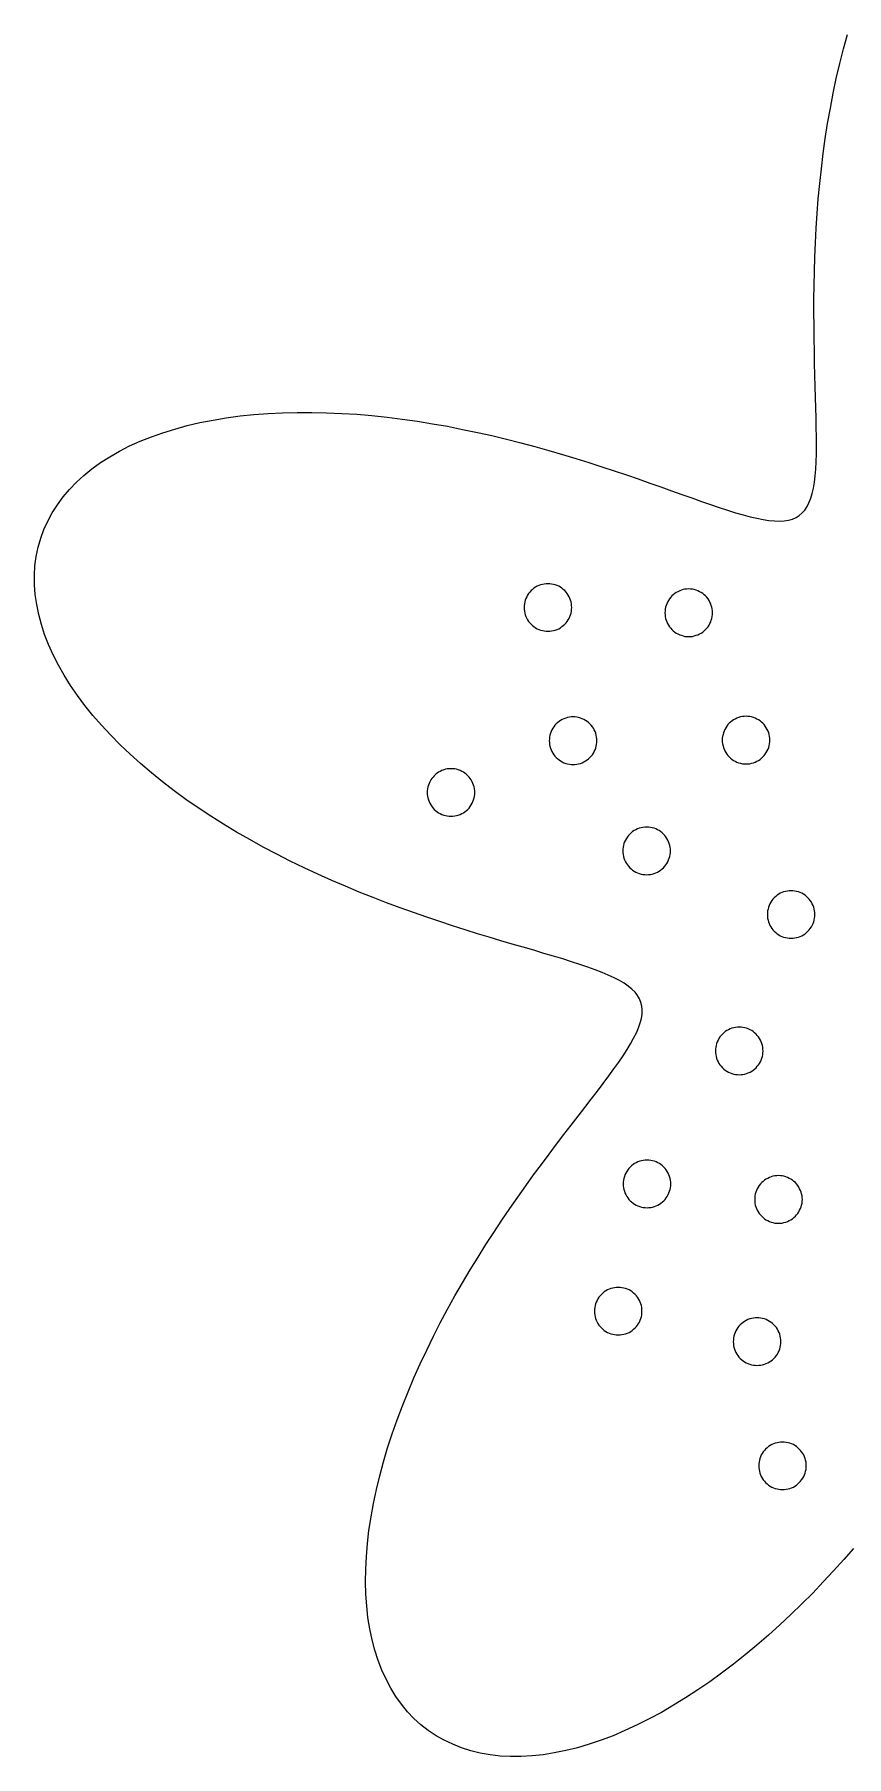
# Model space of a CAD drawing. Header units: millimetres. Extents: x 0 to 479, y 10 to 280.
# Drawn here: x 0 to 47.8, y 164.9 to 266.3 of the extents above; entities that cross this region are included whole.
import ezdxf

# ---------------------------------------------------------------- set-up
doc = ezdxf.new("R2010")
doc.units = ezdxf.units.MM
doc.layers.add('CUT', color=1, linetype='Continuous')

msp = doc.modelspace()

# ---------------------------------------------------------------- linework, layer by layer
at = {"layer": 'CUT'}
msp.add_lwpolyline([(48.22, 177.12), (47.64, 176.46), (47.04, 175.79), (46.43, 175.14), (45.81, 174.49), (45.17, 173.85), (44.52, 173.23), (43.87, 172.61), (43.2, 172.01), (42.52, 171.42), (41.84, 170.86), (41.15, 170.3), (40.45, 169.77), (39.75, 169.26), (39.04, 168.78), (38.33, 168.31), (37.62, 167.88), (36.9, 167.46), (36.19, 167.08), (35.47, 166.72), (34.76, 166.39), (34.06, 166.09), (33.35, 165.82), (32.65, 165.59), (31.96, 165.38), (31.28, 165.21), (30.6, 165.07), (29.94, 164.97), (29.29, 164.9), (28.65, 164.86), (28.02, 164.86), (27.41, 164.89), (26.82, 164.96), (26.24, 165.06), (25.68, 165.2), (25.14, 165.37), (24.62, 165.58), (24.12, 165.82), (23.64, 166.09), (23.18, 166.39), (22.75, 166.73), (22.34, 167.1), (21.96, 167.5), (21.61, 167.94), (21.28, 168.4), (20.97, 168.89), (20.7, 169.41), (20.45, 169.95), (20.23, 170.52), (20.04, 171.12), (19.87, 171.74), (19.74, 172.38), (19.63, 173.04), (19.56, 173.73), (19.51, 174.43), (19.49, 175.15), (19.5, 175.89), (19.54, 176.64), (19.6, 177.41), (19.69, 178.18), (19.81, 178.97), (19.96, 179.77), (20.13, 180.58), (20.33, 181.39), (20.55, 182.21), (20.79, 183.04), (21.06, 183.86), (21.35, 184.69), (21.66, 185.52), (21.99, 186.34), (22.34, 187.17), (22.7, 187.99), (23.09, 188.8), (23.48, 189.61), (23.89, 190.41), (24.32, 191.2), (24.75, 191.99), (25.19, 192.76), (25.65, 193.52), (26.11, 194.27), (26.57, 195.01), (27.04, 195.73), (27.51, 196.44), (27.98, 197.13), (28.45, 197.81), (28.92, 198.47), (29.38, 199.11), (29.84, 199.73), (30.29, 200.34), (30.73, 200.92), (31.17, 201.49), (31.59, 202.04), (32, 202.57), (32.39, 203.08), (32.77, 203.58), (33.14, 204.05), (33.48, 204.5), (33.8, 204.94), (34.11, 205.36), (34.39, 205.75), (34.65, 206.13), (34.88, 206.5), (35.09, 206.84), (35.27, 207.17), (35.43, 207.48), (35.56, 207.78), (35.66, 208.06), (35.73, 208.33), (35.77, 208.58), (35.78, 208.83), (35.75, 209.06), (35.7, 209.27), (35.62, 209.48), (35.5, 209.68), (35.35, 209.87), (35.17, 210.05), (34.95, 210.23), (34.71, 210.4), (34.43, 210.56), (34.12, 210.72), (33.78, 210.88), (33.41, 211.04), (33, 211.19), (32.57, 211.35), (32.11, 211.51), (31.62, 211.66), (31.1, 211.83), (30.56, 211.99), (29.98, 212.16), (29.39, 212.34), (28.77, 212.52), (28.12, 212.71), (27.46, 212.9), (26.77, 213.11), (26.07, 213.32), (25.35, 213.55), (24.61, 213.78), (23.86, 214.03), (23.09, 214.29), (22.32, 214.56), (21.53, 214.84), (20.73, 215.14), (19.93, 215.45), (19.12, 215.77), (18.31, 216.11), (17.5, 216.46), (16.68, 216.82), (15.87, 217.2), (15.06, 217.59), (14.26, 218), (13.46, 218.42), (12.67, 218.86), (11.9, 219.3), (11.13, 219.77), (10.38, 220.24), (9.64, 220.73), (8.92, 221.23), (8.22, 221.74), (7.54, 222.26), (6.88, 222.79), (6.24, 223.34), (5.63, 223.89), (5.04, 224.45), (4.48, 225.02), (3.95, 225.59), (3.44, 226.17), (2.97, 226.76), (2.53, 227.35), (2.12, 227.94), (1.75, 228.54), (1.41, 229.14), (1.1, 229.74), (0.83, 230.34), (0.6, 230.94), (0.41, 231.53), (0.25, 232.12), (0.13, 232.71), (0.05, 233.29), (0, 233.86), (0, 234.43), (0.03, 234.99), (0.11, 235.54), (0.22, 236.08), (0.37, 236.61), (0.56, 237.12), (0.78, 237.62), (1.05, 238.11), (1.35, 238.58), (1.69, 239.04), (2.06, 239.48), (2.47, 239.9), (2.91, 240.31), (3.38, 240.69), (3.89, 241.06), (4.43, 241.4), (5, 241.73), (5.6, 242.04), (6.22, 242.32), (6.88, 242.58), (7.56, 242.82), (8.26, 243.04), (8.99, 243.24), (9.74, 243.42), (10.51, 243.57), (11.29, 243.7), (12.1, 243.81), (12.92, 243.89), (13.75, 243.96), (14.6, 244), (15.46, 244.02), (16.33, 244.02), (17.2, 244), (18.09, 243.96), (18.97, 243.91), (19.86, 243.83), (20.76, 243.73), (21.65, 243.62), (22.54, 243.5), (23.43, 243.35), (24.32, 243.2), (25.2, 243.02), (26.07, 242.84), (26.93, 242.65), (27.79, 242.44), (28.63, 242.23), (29.46, 242.01), (30.28, 241.78), (31.08, 241.54), (31.87, 241.31), (32.64, 241.06), (33.4, 240.82), (34.13, 240.58), (34.85, 240.34), (35.54, 240.1), (36.22, 239.86), (36.87, 239.63), (37.5, 239.4), (38.11, 239.18), (38.7, 238.98), (39.26, 238.78), (39.8, 238.59), (40.31, 238.42), (40.8, 238.26), (41.27, 238.11), (41.71, 237.98), (42.13, 237.87), (42.52, 237.78), (42.89, 237.71), (43.23, 237.66), (43.56, 237.63), (43.85, 237.62), (44.13, 237.64), (44.38, 237.68), (44.62, 237.74), (44.83, 237.83), (45.02, 237.95), (45.19, 238.1), (45.34, 238.27), (45.48, 238.47), (45.59, 238.7), (45.7, 238.96), (45.78, 239.24), (45.85, 239.56), (45.91, 239.9), (45.95, 240.28), (45.99, 240.68), (46.01, 241.11), (46.03, 241.57), (46.03, 242.06), (46.03, 242.57), (46.02, 243.12), (46.01, 243.69), (46, 244.28), (45.98, 244.9), (45.96, 245.55), (45.94, 246.22), (45.92, 246.91), (45.91, 247.63), (45.89, 248.36), (45.89, 249.12), (45.88, 249.89), (45.88, 250.68), (45.89, 251.49), (45.91, 252.31), (45.93, 253.15), (45.97, 254), (46.02, 254.86), (46.07, 255.73), (46.14, 256.6), (46.22, 257.49), (46.32, 258.37), (46.43, 259.26), (46.55, 260.15), (46.69, 261.04), (46.85, 261.93), (47.02, 262.81), (47.2, 263.69), (47.41, 264.56), (47.62, 265.42), (47.86, 266.28)], dxfattribs=at)
for points in [[(31.56, 232.1), (31.59, 232.2), (31.61, 232.31), (31.62, 232.42), (31.63, 232.53), (31.62, 232.64), (31.61, 232.75), (31.59, 232.86), (31.56, 232.96), (31.52, 233.06), (31.47, 233.16), (31.42, 233.26), (31.36, 233.35), (31.29, 233.44), (31.22, 233.52), (31.13, 233.59), (31.05, 233.66), (30.96, 233.72), (30.86, 233.78), (30.76, 233.82), (30.66, 233.86), (30.55, 233.89), (30.44, 233.91), (30.34, 233.92), (30.23, 233.93), (30.12, 233.92), (30.01, 233.91), (29.9, 233.89), (29.79, 233.86), (29.69, 233.82), (29.59, 233.78), (29.49, 233.72), (29.4, 233.66), (29.32, 233.59), (29.24, 233.52), (29.16, 233.44), (29.09, 233.35), (29.03, 233.26), (28.98, 233.16), (28.93, 233.06), (28.89, 232.96), (28.86, 232.86), (28.84, 232.75), (28.83, 232.64), (28.83, 232.53), (28.83, 232.42), (28.84, 232.31), (28.86, 232.2), (28.89, 232.1), (28.93, 231.99), (28.98, 231.89), (29.03, 231.8), (29.09, 231.71), (29.16, 231.62), (29.24, 231.54), (29.32, 231.46), (29.4, 231.4), (29.49, 231.34), (29.59, 231.28), (29.69, 231.24), (29.79, 231.2), (29.9, 231.17), (30.01, 231.15), (30.12, 231.13), (30.23, 231.13), (30.34, 231.13), (30.44, 231.15), (30.55, 231.17), (30.66, 231.2), (30.76, 231.24), (30.86, 231.28), (30.96, 231.34), (31.05, 231.4), (31.13, 231.46), (31.22, 231.54), (31.29, 231.62), (31.36, 231.71), (31.42, 231.8), (31.47, 231.89), (31.52, 231.99), (31.56, 232.1)], [(39.84, 231.78), (39.87, 231.89), (39.9, 232), (39.91, 232.11), (39.91, 232.22), (39.91, 232.33), (39.9, 232.44), (39.87, 232.54), (39.84, 232.65), (39.81, 232.75), (39.76, 232.85), (39.71, 232.95), (39.65, 233.04), (39.58, 233.13), (39.5, 233.21), (39.42, 233.28), (39.34, 233.35), (39.24, 233.41), (39.15, 233.46), (39.05, 233.51), (38.95, 233.55), (38.84, 233.58), (38.73, 233.6), (38.62, 233.61), (38.51, 233.62), (38.4, 233.61), (38.29, 233.6), (38.19, 233.58), (38.08, 233.55), (37.98, 233.51), (37.88, 233.46), (37.78, 233.41), (37.69, 233.35), (37.6, 233.28), (37.52, 233.21), (37.45, 233.13), (37.38, 233.04), (37.32, 232.95), (37.27, 232.85), (37.22, 232.75), (37.18, 232.65), (37.15, 232.54), (37.13, 232.44), (37.12, 232.33), (37.11, 232.22), (37.12, 232.11), (37.13, 232), (37.15, 231.89), (37.18, 231.78), (37.22, 231.68), (37.27, 231.58), (37.32, 231.49), (37.38, 231.39), (37.45, 231.31), (37.52, 231.23), (37.6, 231.15), (37.69, 231.08), (37.78, 231.02), (37.88, 230.97), (37.98, 230.92), (38.08, 230.89), (38.19, 230.86), (38.29, 230.83), (38.4, 230.82), (38.51, 230.82), (38.62, 230.82), (38.73, 230.83), (38.84, 230.86), (38.95, 230.89), (39.05, 230.92), (39.15, 230.97), (39.24, 231.02), (39.34, 231.08), (39.42, 231.15), (39.5, 231.23), (39.58, 231.31), (39.65, 231.39), (39.71, 231.49), (39.76, 231.58), (39.81, 231.68), (39.84, 231.78)], [(33.04, 224.25), (33.07, 224.36), (33.09, 224.46), (33.1, 224.57), (33.1, 224.68), (33.1, 224.79), (33.09, 224.9), (33.07, 225.01), (33.04, 225.12), (33, 225.22), (32.95, 225.32), (32.9, 225.42), (32.84, 225.51), (32.77, 225.59), (32.69, 225.67), (32.61, 225.75), (32.53, 225.82), (32.44, 225.88), (32.34, 225.93), (32.24, 225.98), (32.14, 226.02), (32.03, 226.05), (31.92, 226.07), (31.81, 226.08), (31.7, 226.08), (31.59, 226.08), (31.49, 226.07), (31.38, 226.05), (31.27, 226.02), (31.17, 225.98), (31.07, 225.93), (30.97, 225.88), (30.88, 225.82), (30.8, 225.75), (30.71, 225.67), (30.64, 225.59), (30.57, 225.51), (30.51, 225.42), (30.46, 225.32), (30.41, 225.22), (30.37, 225.12), (30.34, 225.01), (30.32, 224.9), (30.31, 224.79), (30.3, 224.68), (30.31, 224.57), (30.32, 224.46), (30.34, 224.36), (30.37, 224.25), (30.41, 224.15), (30.46, 224.05), (30.51, 223.95), (30.57, 223.86), (30.64, 223.77), (30.71, 223.69), (30.8, 223.62), (30.88, 223.55), (30.97, 223.49), (31.07, 223.44), (31.17, 223.39), (31.27, 223.35), (31.38, 223.32), (31.49, 223.3), (31.59, 223.29), (31.7, 223.28), (31.81, 223.29), (31.92, 223.3), (32.03, 223.32), (32.14, 223.35), (32.24, 223.39), (32.34, 223.44), (32.44, 223.49), (32.53, 223.55), (32.61, 223.62), (32.69, 223.69), (32.77, 223.77), (32.84, 223.86), (32.9, 223.95), (32.95, 224.05), (33, 224.15), (33.04, 224.25)], [(43.22, 224.28), (43.25, 224.39), (43.27, 224.5), (43.28, 224.61), (43.29, 224.72), (43.28, 224.83), (43.27, 224.94), (43.25, 225.04), (43.22, 225.15), (43.18, 225.25), (43.13, 225.35), (43.08, 225.45), (43.02, 225.54), (42.95, 225.63), (42.88, 225.71), (42.8, 225.78), (42.71, 225.85), (42.62, 225.91), (42.52, 225.96), (42.42, 226.01), (42.32, 226.05), (42.21, 226.08), (42.11, 226.1), (42, 226.11), (41.89, 226.12), (41.78, 226.11), (41.67, 226.1), (41.56, 226.08), (41.45, 226.05), (41.35, 226.01), (41.25, 225.96), (41.15, 225.91), (41.06, 225.85), (40.98, 225.78), (40.9, 225.71), (40.82, 225.63), (40.75, 225.54), (40.69, 225.45), (40.64, 225.35), (40.59, 225.25), (40.55, 225.15), (40.53, 225.04), (40.5, 224.94), (40.49, 224.83), (40.49, 224.72), (40.49, 224.61), (40.5, 224.5), (40.53, 224.39), (40.55, 224.28), (40.59, 224.18), (40.64, 224.08), (40.69, 223.99), (40.75, 223.89), (40.82, 223.81), (40.9, 223.73), (40.98, 223.65), (41.06, 223.58), (41.15, 223.52), (41.25, 223.47), (41.35, 223.42), (41.45, 223.39), (41.56, 223.36), (41.67, 223.33), (41.78, 223.32), (41.89, 223.32), (42, 223.32), (42.11, 223.33), (42.21, 223.36), (42.32, 223.39), (42.42, 223.42), (42.52, 223.47), (42.62, 223.52), (42.71, 223.58), (42.8, 223.65), (42.88, 223.73), (42.95, 223.81), (43.02, 223.89), (43.08, 223.99), (43.13, 224.08), (43.18, 224.18), (43.22, 224.28)], [(25.85, 221.2), (25.88, 221.31), (25.9, 221.41), (25.92, 221.52), (25.92, 221.63), (25.92, 221.74), (25.9, 221.85), (25.88, 221.96), (25.85, 222.07), (25.81, 222.17), (25.77, 222.27), (25.71, 222.37), (25.65, 222.46), (25.58, 222.54), (25.51, 222.62), (25.43, 222.7), (25.34, 222.77), (25.25, 222.83), (25.16, 222.88), (25.06, 222.93), (24.95, 222.97), (24.85, 223), (24.74, 223.02), (24.63, 223.03), (24.52, 223.03), (24.41, 223.03), (24.3, 223.02), (24.19, 223), (24.09, 222.97), (23.98, 222.93), (23.88, 222.88), (23.79, 222.83), (23.7, 222.77), (23.61, 222.7), (23.53, 222.62), (23.46, 222.54), (23.39, 222.46), (23.33, 222.37), (23.27, 222.27), (23.23, 222.17), (23.19, 222.07), (23.16, 221.96), (23.14, 221.85), (23.12, 221.74), (23.12, 221.63), (23.12, 221.52), (23.14, 221.41), (23.16, 221.31), (23.19, 221.2), (23.23, 221.1), (23.27, 221), (23.33, 220.9), (23.39, 220.81), (23.46, 220.72), (23.53, 220.64), (23.61, 220.57), (23.7, 220.5), (23.79, 220.44), (23.88, 220.39), (23.98, 220.34), (24.09, 220.3), (24.19, 220.27), (24.3, 220.25), (24.41, 220.24), (24.52, 220.23), (24.63, 220.24), (24.74, 220.25), (24.85, 220.27), (24.95, 220.3), (25.06, 220.34), (25.16, 220.39), (25.25, 220.44), (25.34, 220.5), (25.43, 220.57), (25.51, 220.64), (25.58, 220.72), (25.65, 220.81), (25.71, 220.9), (25.77, 221), (25.81, 221.1), (25.85, 221.2)], [(37.37, 217.76), (37.4, 217.87), (37.42, 217.98), (37.43, 218.09), (37.44, 218.19), (37.43, 218.3), (37.42, 218.41), (37.4, 218.52), (37.37, 218.63), (37.33, 218.73), (37.28, 218.83), (37.23, 218.93), (37.17, 219.02), (37.1, 219.1), (37.03, 219.18), (36.95, 219.26), (36.86, 219.33), (36.77, 219.39), (36.67, 219.44), (36.57, 219.49), (36.47, 219.53), (36.36, 219.56), (36.26, 219.58), (36.15, 219.59), (36.04, 219.59), (35.93, 219.59), (35.82, 219.58), (35.71, 219.56), (35.6, 219.53), (35.5, 219.49), (35.4, 219.44), (35.3, 219.39), (35.21, 219.33), (35.13, 219.26), (35.05, 219.18), (34.97, 219.1), (34.9, 219.02), (34.84, 218.93), (34.79, 218.83), (34.74, 218.73), (34.7, 218.63), (34.68, 218.52), (34.65, 218.41), (34.64, 218.3), (34.64, 218.19), (34.64, 218.09), (34.65, 217.98), (34.68, 217.87), (34.7, 217.76), (34.74, 217.66), (34.79, 217.56), (34.84, 217.46), (34.9, 217.37), (34.97, 217.29), (35.05, 217.2), (35.13, 217.13), (35.21, 217.06), (35.3, 217), (35.4, 216.95), (35.5, 216.9), (35.6, 216.86), (35.71, 216.83), (35.82, 216.81), (35.93, 216.8), (36.04, 216.79), (36.15, 216.8), (36.26, 216.81), (36.36, 216.83), (36.47, 216.86), (36.57, 216.9), (36.67, 216.95), (36.77, 217), (36.86, 217.06), (36.95, 217.13), (37.03, 217.2), (37.1, 217.29), (37.17, 217.37), (37.23, 217.46), (37.28, 217.56), (37.33, 217.66), (37.37, 217.76)], [(45.83, 213.91), (45.87, 214.02), (45.9, 214.12), (45.92, 214.23), (45.93, 214.34), (45.94, 214.45), (45.93, 214.56), (45.92, 214.67), (45.9, 214.77), (45.87, 214.88), (45.83, 214.98), (45.78, 215.08), (45.73, 215.18), (45.67, 215.27), (45.6, 215.36), (45.53, 215.44), (45.45, 215.51), (45.36, 215.58), (45.27, 215.64), (45.17, 215.7), (45.07, 215.74), (44.97, 215.78), (44.86, 215.81), (44.76, 215.83), (44.65, 215.84), (44.54, 215.85), (44.43, 215.84), (44.32, 215.83), (44.21, 215.81), (44.1, 215.78), (44, 215.74), (43.9, 215.7), (43.81, 215.64), (43.71, 215.58), (43.63, 215.51), (43.55, 215.44), (43.47, 215.36), (43.4, 215.27), (43.34, 215.18), (43.29, 215.08), (43.24, 214.98), (43.21, 214.88), (43.18, 214.77), (43.15, 214.67), (43.14, 214.56), (43.14, 214.45), (43.14, 214.34), (43.15, 214.23), (43.18, 214.12), (43.21, 214.02), (43.24, 213.91), (43.29, 213.81), (43.34, 213.72), (43.4, 213.63), (43.47, 213.54), (43.55, 213.46), (43.63, 213.38), (43.71, 213.32), (43.81, 213.25), (43.9, 213.2), (44, 213.15), (44.1, 213.12), (44.21, 213.09), (44.32, 213.07), (44.43, 213.05), (44.54, 213.05), (44.65, 213.05), (44.76, 213.07), (44.86, 213.09), (44.97, 213.12), (45.07, 213.15), (45.17, 213.2), (45.27, 213.25), (45.36, 213.32), (45.45, 213.38), (45.53, 213.46), (45.6, 213.54), (45.67, 213.63), (45.73, 213.72), (45.78, 213.81), (45.83, 213.91)], [(42.78, 205.88), (42.82, 205.98), (42.85, 206.09), (42.87, 206.2), (42.88, 206.3), (42.89, 206.41), (42.88, 206.52), (42.87, 206.63), (42.85, 206.74), (42.82, 206.85), (42.78, 206.95), (42.73, 207.05), (42.68, 207.15), (42.62, 207.24), (42.55, 207.32), (42.48, 207.4), (42.39, 207.48), (42.31, 207.55), (42.22, 207.61), (42.12, 207.66), (42.02, 207.71), (41.92, 207.75), (41.81, 207.78), (41.7, 207.8), (41.6, 207.81), (41.49, 207.81), (41.38, 207.81), (41.27, 207.8), (41.16, 207.78), (41.05, 207.75), (40.95, 207.71), (40.85, 207.66), (40.75, 207.61), (40.66, 207.55), (40.58, 207.48), (40.5, 207.4), (40.42, 207.32), (40.35, 207.24), (40.29, 207.15), (40.24, 207.05), (40.19, 206.95), (40.15, 206.85), (40.12, 206.74), (40.1, 206.63), (40.09, 206.52), (40.09, 206.41), (40.09, 206.3), (40.1, 206.2), (40.12, 206.09), (40.15, 205.98), (40.19, 205.88), (40.24, 205.78), (40.29, 205.68), (40.35, 205.59), (40.42, 205.51), (40.5, 205.42), (40.58, 205.35), (40.66, 205.28), (40.75, 205.22), (40.85, 205.17), (40.95, 205.12), (41.05, 205.08), (41.16, 205.05), (41.27, 205.03), (41.38, 205.02), (41.49, 205.01), (41.6, 205.02), (41.7, 205.03), (41.81, 205.05), (41.92, 205.08), (42.02, 205.12), (42.12, 205.17), (42.22, 205.22), (42.31, 205.28), (42.39, 205.35), (42.48, 205.42), (42.55, 205.51), (42.62, 205.59), (42.68, 205.68), (42.73, 205.78), (42.78, 205.88)], [(37.39, 198.15), (37.42, 198.26), (37.44, 198.36), (37.45, 198.47), (37.46, 198.58), (37.45, 198.69), (37.44, 198.8), (37.42, 198.91), (37.39, 199.02), (37.35, 199.12), (37.31, 199.22), (37.25, 199.32), (37.19, 199.41), (37.12, 199.49), (37.05, 199.57), (36.97, 199.65), (36.88, 199.72), (36.79, 199.78), (36.69, 199.83), (36.59, 199.88), (36.49, 199.92), (36.38, 199.94), (36.28, 199.97), (36.17, 199.98), (36.06, 199.98), (35.95, 199.98), (35.84, 199.97), (35.73, 199.94), (35.63, 199.92), (35.52, 199.88), (35.42, 199.83), (35.33, 199.78), (35.24, 199.72), (35.15, 199.65), (35.07, 199.57), (34.99, 199.49), (34.93, 199.41), (34.86, 199.32), (34.81, 199.22), (34.76, 199.12), (34.73, 199.02), (34.7, 198.91), (34.68, 198.8), (34.66, 198.69), (34.66, 198.58), (34.66, 198.47), (34.68, 198.36), (34.7, 198.26), (34.73, 198.15), (34.76, 198.05), (34.81, 197.95), (34.86, 197.85), (34.93, 197.76), (34.99, 197.67), (35.07, 197.59), (35.15, 197.52), (35.24, 197.45), (35.33, 197.39), (35.42, 197.34), (35.52, 197.29), (35.63, 197.25), (35.73, 197.22), (35.84, 197.2), (35.95, 197.19), (36.06, 197.18), (36.17, 197.19), (36.28, 197.2), (36.38, 197.22), (36.49, 197.25), (36.59, 197.29), (36.69, 197.34), (36.79, 197.39), (36.88, 197.45), (36.97, 197.52), (37.05, 197.59), (37.12, 197.67), (37.19, 197.76), (37.25, 197.85), (37.31, 197.95), (37.35, 198.05), (37.39, 198.15)], [(45.13, 197.23), (45.16, 197.34), (45.18, 197.45), (45.19, 197.56), (45.2, 197.67), (45.19, 197.78), (45.18, 197.89), (45.16, 197.99), (45.13, 198.1), (45.09, 198.2), (45.04, 198.3), (44.99, 198.4), (44.93, 198.49), (44.86, 198.58), (44.79, 198.66), (44.7, 198.73), (44.62, 198.8), (44.53, 198.86), (44.43, 198.91), (44.33, 198.96), (44.23, 199), (44.12, 199.03), (44.01, 199.05), (43.91, 199.06), (43.8, 199.07), (43.69, 199.06), (43.58, 199.05), (43.47, 199.03), (43.36, 199), (43.26, 198.96), (43.16, 198.91), (43.06, 198.86), (42.97, 198.8), (42.89, 198.73), (42.81, 198.66), (42.73, 198.58), (42.66, 198.49), (42.6, 198.4), (42.55, 198.3), (42.5, 198.2), (42.46, 198.1), (42.43, 197.99), (42.41, 197.89), (42.4, 197.78), (42.4, 197.67), (42.4, 197.56), (42.41, 197.45), (42.43, 197.34), (42.46, 197.23), (42.5, 197.13), (42.55, 197.03), (42.6, 196.94), (42.66, 196.84), (42.73, 196.76), (42.81, 196.68), (42.89, 196.6), (42.97, 196.53), (43.06, 196.47), (43.16, 196.42), (43.26, 196.37), (43.36, 196.34), (43.47, 196.31), (43.58, 196.28), (43.69, 196.27), (43.8, 196.27), (43.91, 196.27), (44.01, 196.28), (44.12, 196.31), (44.23, 196.34), (44.33, 196.37), (44.43, 196.42), (44.53, 196.47), (44.62, 196.53), (44.7, 196.6), (44.79, 196.68), (44.86, 196.76), (44.93, 196.84), (44.99, 196.94), (45.04, 197.03), (45.09, 197.13), (45.13, 197.23)], [(35.7, 190.66), (35.73, 190.76), (35.75, 190.87), (35.76, 190.98), (35.76, 191.09), (35.76, 191.2), (35.75, 191.31), (35.73, 191.42), (35.7, 191.52), (35.66, 191.62), (35.61, 191.72), (35.56, 191.82), (35.5, 191.91), (35.43, 192), (35.35, 192.08), (35.27, 192.15), (35.19, 192.22), (35.1, 192.28), (35, 192.34), (34.9, 192.38), (34.8, 192.42), (34.69, 192.45), (34.58, 192.47), (34.47, 192.48), (34.36, 192.49), (34.25, 192.48), (34.15, 192.47), (34.04, 192.45), (33.93, 192.42), (33.83, 192.38), (33.73, 192.34), (33.63, 192.28), (33.54, 192.22), (33.46, 192.15), (33.37, 192.08), (33.3, 192), (33.23, 191.91), (33.17, 191.82), (33.12, 191.72), (33.07, 191.62), (33.03, 191.52), (33, 191.42), (32.98, 191.31), (32.97, 191.2), (32.96, 191.09), (32.97, 190.98), (32.98, 190.87), (33, 190.76), (33.03, 190.66), (33.07, 190.55), (33.12, 190.45), (33.17, 190.36), (33.23, 190.27), (33.3, 190.18), (33.37, 190.1), (33.46, 190.02), (33.54, 189.96), (33.63, 189.9), (33.73, 189.84), (33.83, 189.8), (33.93, 189.76), (34.04, 189.73), (34.15, 189.71), (34.25, 189.69), (34.36, 189.69), (34.47, 189.69), (34.58, 189.71), (34.69, 189.73), (34.8, 189.76), (34.9, 189.8), (35, 189.84), (35.1, 189.9), (35.19, 189.96), (35.27, 190.02), (35.35, 190.1), (35.43, 190.18), (35.5, 190.27), (35.56, 190.36), (35.61, 190.45), (35.66, 190.55), (35.7, 190.66)], [(43.87, 188.86), (43.9, 188.97), (43.92, 189.07), (43.93, 189.18), (43.93, 189.29), (43.93, 189.4), (43.92, 189.51), (43.9, 189.62), (43.87, 189.73), (43.83, 189.83), (43.78, 189.93), (43.73, 190.03), (43.67, 190.12), (43.6, 190.2), (43.52, 190.28), (43.44, 190.36), (43.36, 190.43), (43.27, 190.49), (43.17, 190.54), (43.07, 190.59), (42.97, 190.63), (42.86, 190.65), (42.75, 190.68), (42.64, 190.69), (42.53, 190.69), (42.42, 190.69), (42.32, 190.68), (42.21, 190.65), (42.1, 190.63), (42, 190.59), (41.9, 190.54), (41.8, 190.49), (41.71, 190.43), (41.63, 190.36), (41.54, 190.28), (41.47, 190.2), (41.4, 190.12), (41.34, 190.03), (41.29, 189.93), (41.24, 189.83), (41.2, 189.73), (41.17, 189.62), (41.15, 189.51), (41.14, 189.4), (41.13, 189.29), (41.14, 189.18), (41.15, 189.07), (41.17, 188.97), (41.2, 188.86), (41.24, 188.76), (41.29, 188.66), (41.34, 188.56), (41.4, 188.47), (41.47, 188.38), (41.54, 188.3), (41.63, 188.23), (41.71, 188.16), (41.8, 188.1), (41.9, 188.05), (42, 188), (42.1, 187.96), (42.21, 187.93), (42.32, 187.91), (42.42, 187.9), (42.53, 187.89), (42.64, 187.9), (42.75, 187.91), (42.86, 187.93), (42.97, 187.96), (43.07, 188), (43.17, 188.05), (43.27, 188.1), (43.36, 188.16), (43.44, 188.23), (43.52, 188.3), (43.6, 188.38), (43.67, 188.47), (43.73, 188.56), (43.78, 188.66), (43.83, 188.76), (43.87, 188.86)], [(45.36, 181.55), (45.39, 181.66), (45.42, 181.76), (45.43, 181.87), (45.43, 181.98), (45.43, 182.09), (45.42, 182.2), (45.39, 182.31), (45.36, 182.41), (45.33, 182.52), (45.28, 182.62), (45.23, 182.71), (45.16, 182.8), (45.1, 182.89), (45.02, 182.97), (44.94, 183.05), (44.86, 183.11), (44.76, 183.18), (44.67, 183.23), (44.57, 183.28), (44.46, 183.31), (44.36, 183.34), (44.25, 183.36), (44.14, 183.38), (44.03, 183.38), (43.92, 183.38), (43.81, 183.36), (43.71, 183.34), (43.6, 183.31), (43.5, 183.28), (43.4, 183.23), (43.3, 183.18), (43.21, 183.11), (43.12, 183.05), (43.04, 182.97), (42.97, 182.89), (42.9, 182.8), (42.84, 182.71), (42.78, 182.62), (42.74, 182.52), (42.7, 182.41), (42.67, 182.31), (42.65, 182.2), (42.64, 182.09), (42.63, 181.98), (42.64, 181.87), (42.65, 181.76), (42.67, 181.66), (42.7, 181.55), (42.74, 181.45), (42.78, 181.35), (42.84, 181.25), (42.9, 181.16), (42.97, 181.07), (43.04, 180.99), (43.12, 180.92), (43.21, 180.85), (43.3, 180.79), (43.4, 180.73), (43.5, 180.69), (43.6, 180.65), (43.71, 180.62), (43.81, 180.6), (43.92, 180.59), (44.03, 180.58), (44.14, 180.59), (44.25, 180.6), (44.36, 180.62), (44.46, 180.65), (44.57, 180.69), (44.67, 180.73), (44.76, 180.79), (44.86, 180.85), (44.94, 180.92), (45.02, 180.99), (45.1, 181.07), (45.16, 181.16), (45.23, 181.25), (45.28, 181.35), (45.33, 181.45), (45.36, 181.55)]]:
    msp.add_lwpolyline(points, close=True, dxfattribs=at)

doc.saveas('drawing.dxf')
